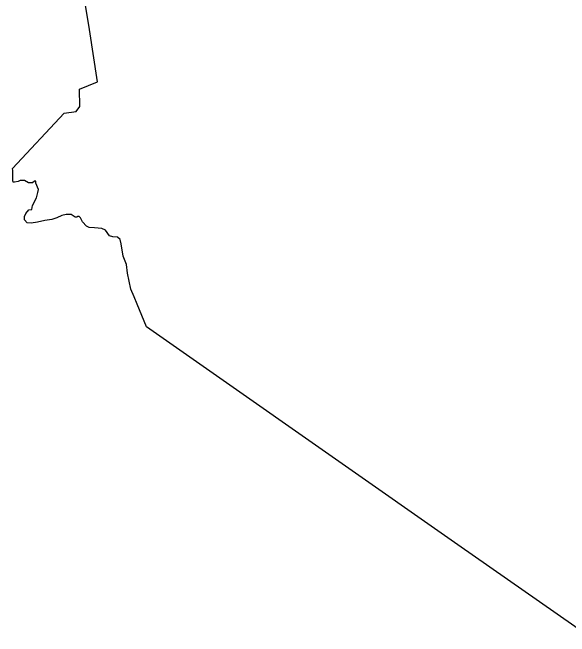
# Model space of a CAD drawing. Header units: inches. Extents: x 33.9 to 41.9, y -4.8 to 5.4.
# Drawn here: x 37.584 to 38.417, y -4.138 to -3.206 of the extents above; entities that cross this region are included whole.
import ezdxf

# ---------------------------------------------------------------- set-up
doc = ezdxf.new("R2010")
doc.units = ezdxf.units.IN
doc.header["$MEASUREMENT"] = 0
doc.layers.add('Counties', color=7, linetype='Continuous')

msp = doc.modelspace()

# ---------------------------------------------------------------- linework, layer by layer
at = {"layer": 'Counties'}
msp.add_lwpolyline([(38.44616, -4.1384), (38.24998, -4.00138), (37.88416, -3.74536), (37.78463, -3.67569), (37.77043, -3.64193), (37.76613, -3.63124), (37.7614, -3.6197), (37.75625, -3.59577), (37.75453, -3.58295), (37.7498, -3.57012), (37.7468, -3.55217), (37.74551, -3.54534), (37.7412, -3.54191), (37.7343, -3.54149), (37.72956, -3.53978), (37.72353, -3.53166), (37.71793, -3.52909), (37.70672, -3.52781), (37.69896, -3.52738), (37.69509, -3.52567), (37.68906, -3.51884), (37.68604, -3.51285), (37.68389, -3.51114), (37.68173, -3.51114), (37.68044, -3.512), (37.67785, -3.512), (37.67182, -3.50815), (37.66449, -3.50815), (37.65802, -3.50986), (37.65069, -3.51285), (37.64293, -3.51542), (37.63258, -3.51713), (37.6218, -3.51969), (37.61231, -3.52097), (37.60628, -3.52054), (37.6024, -3.51584), (37.6024, -3.51114), (37.60456, -3.50644), (37.60888, -3.50131), (37.61319, -3.50046), (37.61406, -3.49447), (37.62011, -3.48336), (37.62227, -3.47524), (37.62313, -3.47054), (37.61926, -3.46114), (37.61926, -3.45857), (37.61711, -3.45857), (37.61452, -3.46071), (37.60848, -3.46071), (37.60245, -3.45729), (37.59598, -3.45729), (37.59296, -3.459), (37.58736, -3.45985), (37.5852, -3.45985), (37.58477, -3.45729), (37.58478, -3.4496), (37.58479, -3.44233), (37.58436, -3.43934), (37.6616, -3.35685), (37.67971, -3.35428), (37.68489, -3.34702), (37.68448, -3.32095), (37.71122, -3.30983), (37.69965, -3.23205), (37.69092, -3.17988)], dxfattribs=at)
msp.add_lwpolyline([(38.44616, -4.1384), (38.24998, -4.00138), (37.88416, -3.74536), (37.78463, -3.67569), (37.77043, -3.64193), (37.76613, -3.63124), (37.7614, -3.6197), (37.75625, -3.59577), (37.75453, -3.58295), (37.7498, -3.57012), (37.7468, -3.55217), (37.74551, -3.54534), (37.7412, -3.54191), (37.7343, -3.54149), (37.72956, -3.53978), (37.72353, -3.53166), (37.71793, -3.52909), (37.70672, -3.52781), (37.69896, -3.52738), (37.69509, -3.52567), (37.68906, -3.51884), (37.68604, -3.51285), (37.68389, -3.51114), (37.68173, -3.51114), (37.68044, -3.512), (37.67785, -3.512), (37.67182, -3.50815), (37.66449, -3.50815), (37.65802, -3.50986), (37.65069, -3.51285), (37.64293, -3.51542), (37.63258, -3.51713), (37.6218, -3.51969), (37.61231, -3.52097), (37.60628, -3.52054), (37.6024, -3.51584), (37.6024, -3.51114), (37.60456, -3.50644), (37.60888, -3.50131), (37.61319, -3.50046), (37.61406, -3.49447), (37.62011, -3.48336), (37.62227, -3.47524), (37.62313, -3.47054), (37.61926, -3.46114), (37.61926, -3.45857), (37.61711, -3.45857), (37.61452, -3.46071), (37.60848, -3.46071), (37.60245, -3.45729), (37.59598, -3.45729), (37.59296, -3.459), (37.58736, -3.45985), (37.5852, -3.45985), (37.58477, -3.45729), (37.58478, -3.4496), (37.58479, -3.44233), (37.58436, -3.43934), (37.6616, -3.35685), (37.67971, -3.35428), (37.68489, -3.34702), (37.68448, -3.32095), (37.71122, -3.30983), (37.69965, -3.23205), (37.69092, -3.17988)], dxfattribs=at)

doc.saveas('drawing.dxf')
